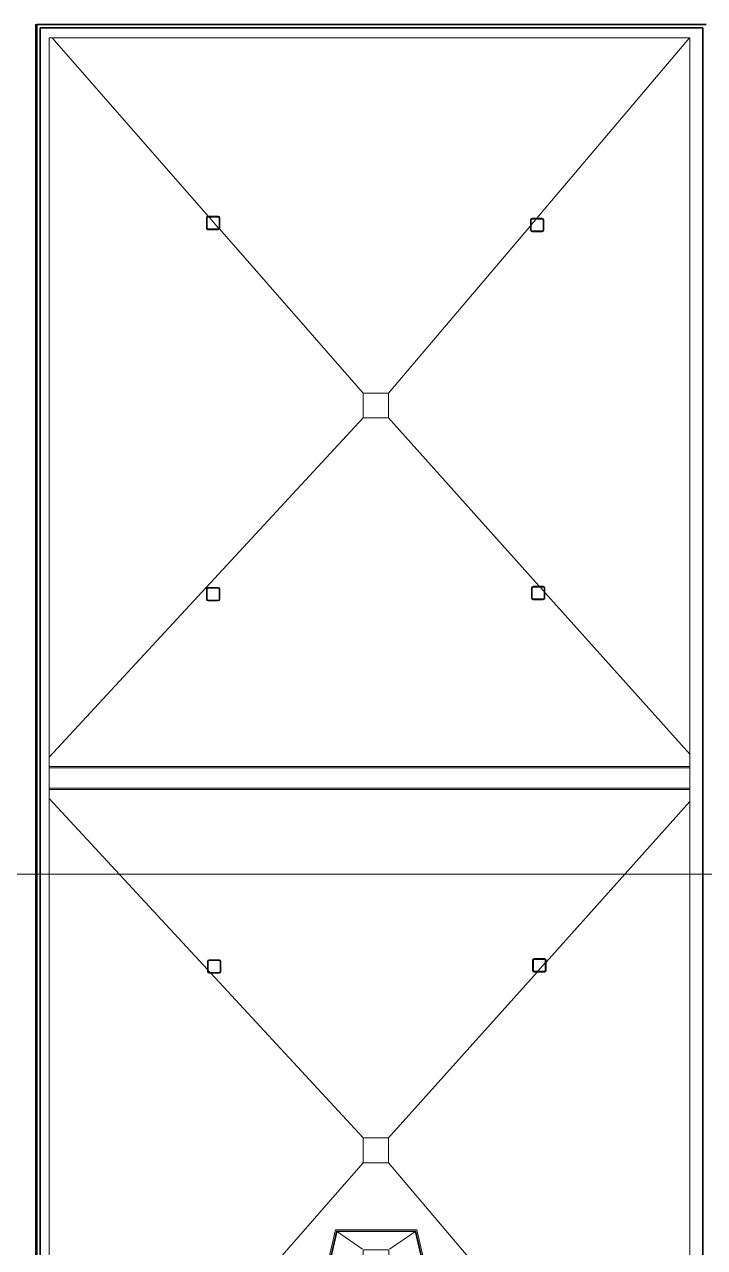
# Model space of a CAD drawing. Header units: metres. Extents: x -3 to 175, y -5 to 18.
# Drawn here: x 64.32 to 69.36, y 3.16 to 12.23 of the extents above; entities that cross this region are included whole.
import ezdxf

# ---------------------------------------------------------------- set-up
doc = ezdxf.new("R2010")
doc.units = ezdxf.units.M
for name, color, linetype, lineweight in [('A-GENM', 7, 'Continuous', 9), ('A-WALL', 7, 'Continuous', 9), ('G-ANNO-SYMB', 7, 'Continuous', 9), ('I-WALL', 7, 'Continuous', 9), ('S-COLS', 7, 'Continuous', 9)]:
    doc.layers.add(name, color=color, linetype=linetype, lineweight=lineweight)

# ---------------------------------------------------------------- blocks, each defined once
blk = doc.blocks.new('M_Estanque Alimentación - M_Estanque Alimentación-2947143-N-Cubierta 01')
at = {"layer": 'A-GENM'}
for p, q in [((-2.6838, 2.3255), (-2.6838, -2.4215)), ((-2.6738, -2.4215), (-2.6738, 2.3255)), ((-1.3954, 1.2608), (-2.5845, 2.3255)), ((2.7254, 2.3255), (1.4298, 1.2275)), ((-1.3264, 1.1991), (-1.3887, 1.2548)), ((-0.0917, 0.0935), (-1.3204, 1.1937)), ((1.4238, 1.2224), (1.3582, 1.1668)), ((1.3511, 1.1608), (0.0917, 0.0935)), ((0.5898, 0.3029), (1.0521, 0.4103)), ((0.5982, 0.2952), (1.0521, 0.4003)), ((0.6, 0.2926), (1.0602, 0.4003)), ((1.0602, 0.3982), (0.6013, 0.2907)), ((1.0602, 0.3831), (0.8937, 0.0996)), ((1.0521, 0.4103), (1.0521, 0.4003)), ((1.0602, 0.4103), (1.0521, 0.4103)), ((1.0521, 0.4003), (1.0602, 0.4003)), ((1.0602, 0.4003), (1.0602, -0.3964)), ((0.5898, -0.3004), (0.5898, 0.3029)), ((0.5982, -0.2926), (0.5982, 0.2952)), ((0.733, 0.0996), (0.5982, 0.2952)), ((0.6, -0.2901), (0.6, 0.2926)), ((0.6013, 0.2907), (0.6, 0.2926)), ((0.6013, 0.2907), (0.6013, -0.2882)), ((-0.0917, 0.0935), (-0.0917, -0.0935)), ((0.0917, 0.0935), (-0.0917, 0.0935)), ((-0.0917, -0.0935), (-0.0917, 0.0935)), ((-0.0917, 0.0935), (0.0917, 0.0935)), ((0.0917, -0.0935), (0.0917, 0.0935)), ((0.0917, 0.0935), (0.0917, -0.0935)), ((0.7366, -0.0944), (0.7366, 0.0944)), ((0.7366, 0.0944), (0.8906, 0.0944)), ((0.8906, 0.0944), (0.8906, -0.0944)), ((-1.3121, -1.2234), (-0.0917, -0.0935)), ((-0.0917, -0.0935), (0.0917, -0.0935)), ((0.0917, -0.0935), (-0.0917, -0.0935)), ((1.3302, -1.1788), (0.0917, -0.0935)), ((0.5982, -0.2926), (0.733, -0.0995)), ((0.8906, -0.0944), (0.7366, -0.0944)), ((1.0602, -0.3794), (0.8937, -0.0995)), ((1.0521, -0.4064), (0.5898, -0.3004)), ((1.0521, -0.3964), (0.5982, -0.2926)), ((0.6, -0.2901), (0.6013, -0.2882)), ((1.0602, -0.3964), (0.6, -0.2901)), ((0.6013, -0.2882), (1.0602, -0.3943)), ((1.0602, -0.3964), (1.0521, -0.3964)), ((1.0521, -0.3964), (1.0521, -0.4064)), ((1.0521, -0.4064), (1.0602, -0.4064)), ((-2.6064, -2.4215), (-1.3389, -1.2481)), ((-1.3324, -1.2421), (-1.3181, -1.2289)), ((1.3847, -1.2265), (1.3362, -1.184)), ((2.7292, -2.4046), (1.3916, -1.2325))]:
    blk.add_line(p, q, dxfattribs=at)
blk = doc.blocks.new('M_Estanque Alimentación-2 - M_Estanque Alimentación-2-3172305-N-Cubierta 01')
at = {"layer": 'A-GENM'}
for p, q in [((-2.6838, 2.4215), (-2.6838, -2.3255)), ((-2.6738, -2.3255), (-2.6738, 2.4215)), ((-0.0917, 0.0935), (-2.6064, 2.4215)), ((1.4026, 1.2422), (2.7233, 2.3994)), ((1.3125, 1.1633), (1.3966, 1.237)), ((0.0917, 0.0935), (1.3078, 1.1591)), ((0.0917, 0.0935), (-0.0917, 0.0935)), ((-0.0917, 0.0935), (-0.0917, -0.0935)), ((-0.0917, 0.0935), (0.0917, 0.0935)), ((-0.0917, -0.0935), (-0.0917, 0.0935)), ((0.0917, -0.0935), (0.0917, 0.0935)), ((0.0917, 0.0935), (0.0917, -0.0935)), ((-1.3392, -1.2105), (-0.0917, -0.0935)), ((-0.0917, -0.0935), (0.0917, -0.0935)), ((0.0917, -0.0935), (-0.0917, -0.0935)), ((0.0917, -0.0935), (1.3318, -1.1445)), ((1.3389, -1.1505), (1.3815, -1.1866)), ((-2.5845, -2.3255), (-1.3858, -1.2523)), ((-1.3791, -1.2463), (-1.3452, -1.2159)), ((1.3875, -1.1917), (2.7233, -2.3237))]:
    blk.add_line(p, q, dxfattribs=at)
blk = doc.blocks.new('FCA_N_Columna de acero - 100x100mm-V177-N-Cubierta 01')
at = {"layer": 'S-COLS'}
for p, q in [((-0.05, -0.038), (-0.05, 0.038)), ((-0.044, 0.038), (-0.044, -0.038)), ((-0.038, 0.05), (0.038, 0.05)), ((0.038, 0.044), (-0.038, 0.044)), ((0.044, -0.038), (0.044, 0.038)), ((0.05, 0.038), (0.05, -0.038)), ((-0.038, -0.044), (0.038, -0.044)), ((0.038, -0.05), (-0.038, -0.05))]:
    blk.add_line(p, q, dxfattribs=at)
for centre, radius, start, end in [((-0.038, 0.038), 0.012, 90, 180), ((-0.038, 0.038), 0.006, 90, 180), ((0.038, 0.038), 0.012, 360, 90), ((0.038, 0.038), 0.006, 360, 90), ((-0.038, -0.038), 0.012, 180, 270), ((-0.038, -0.038), 0.006, 180, 270), ((0.038, -0.038), 0.012, 270, 360), ((0.038, -0.038), 0.006, 270, 360)]:
    blk.add_arc(centre, radius, start, end, dxfattribs=at)

msp = doc.modelspace()

# ---------------------------------------------------------------- linework, layer by layer
at = {"layer": 'A-WALL'}
for p, q in [((64.4069, 12.2254), (64.4163, 12.2254)), ((64.4069, 1.0539), (64.4069, 12.2254))]:
    msp.add_line(p, q, dxfattribs=at)
at = {"layer": 'G-ANNO-SYMB', "lineweight": 18}
msp.add_line((60.5681, 5.93), (70.9442, 5.93), dxfattribs=at)
at = {"layer": 'I-WALL', "lineweight": 35}
for p, q in [((64.4163, 12.2254), (64.4163, 1.0289)), ((69.3758, 12.2254), (64.4163, 12.2254)), ((64.4413, 1.0539), (64.4413, 12.2004)), ((64.4413, 12.2004), (69.3508, 12.2004)), ((69.3508, 12.2004), (69.3508, 2.101))]:
    msp.add_line(p, q, dxfattribs=at)
at = {"layer": 'I-WALL'}
for p, q in [((69.2539, 12.1254), (64.5069, 12.1254)), ((64.5069, 12.1254), (64.5069, 1.1539)), ((69.2539, 1.1539), (69.2539, 12.1254)), ((64.5069, 6.7176), (69.2539, 6.7176)), ((69.2539, 6.5676), (64.5069, 6.5676))]:
    msp.add_line(p, q, dxfattribs=at)

# ---------------------------------------------------------------- block references
at = {"layer": 'A-GENM'}
for name, p, rotation in [('M_Estanque Alimentación-2 - M_Estanque Alimentación-2-3172305-N-Cubierta 01', (66.9284, 9.402), 89.9999999999999), ('M_Estanque Alimentación - M_Estanque Alimentación-2947143-N-Cubierta 01', (66.9284, 3.8831), 269.9999999999997)]:
    msp.add_blockref(name, p, dxfattribs=dict(at, rotation=rotation))
at = {"layer": 'S-COLS'}
for p in [(65.7217, 10.7547), (68.1229, 10.7395), (65.7217, 8.0045), (68.1307, 8.0128), (65.7303, 5.2452), (68.1392, 5.2535)]:
    msp.add_blockref('FCA_N_Columna de acero - 100x100mm-V177-N-Cubierta 01', p, dxfattribs=at)

doc.saveas('drawing.dxf')
